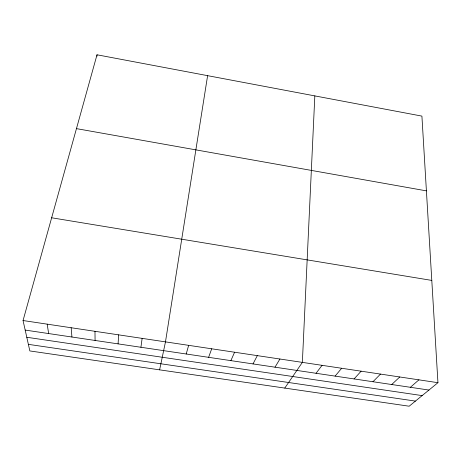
<?xml version="1.0" encoding="UTF-8"?>
<svg xmlns="http://www.w3.org/2000/svg" width="461" height="461" viewBox="0 0 461 461"><rect width="100%" height="100%" fill="white"/><g stroke="black" fill="none" stroke-linecap="round" stroke-linejoin="round"><path stroke-width="0.69" d="M314.828 95.9L302.364 362.381L284.777 388.087M118.085 343.877L118.633 334.853M140.933 347.271L142.132 338.374M207.611 75.662L165.476 341.872L159.615 369.849M23.05 320.533L97.012 54.784L421.913 116.109L437.95 382.693L409.166 406.216L29.844 350.936L23.05 320.533L437.95 382.693M186.198 353.996L188.664 345.347M208.608 357.327L211.703 348.798M230.88 360.635L234.591 352.227M253.014 363.919L257.33 355.633M275.004 367.187L279.925 359.015M316.039 373.283L322.066 365.331M335.118 376.113L341.653 368.264M354.088 378.936L361.13 371.186M372.961 381.737L380.498 374.084M391.723 384.526L399.756 376.971M410.382 387.298L418.905 379.841M28.369 344.35L415.424 401.099M26.79 337.268L422.143 395.607M25.182 330.076L428.943 390.052M51.649 217.776L431.796 280.415M76.457 128.625L426.413 190.866M47.189 324.146L48.636 333.562M71.161 327.736L71.933 337.02M94.978 331.309L95.081 340.46M97.012 54.784L97.017 56.196"/></g></svg>
